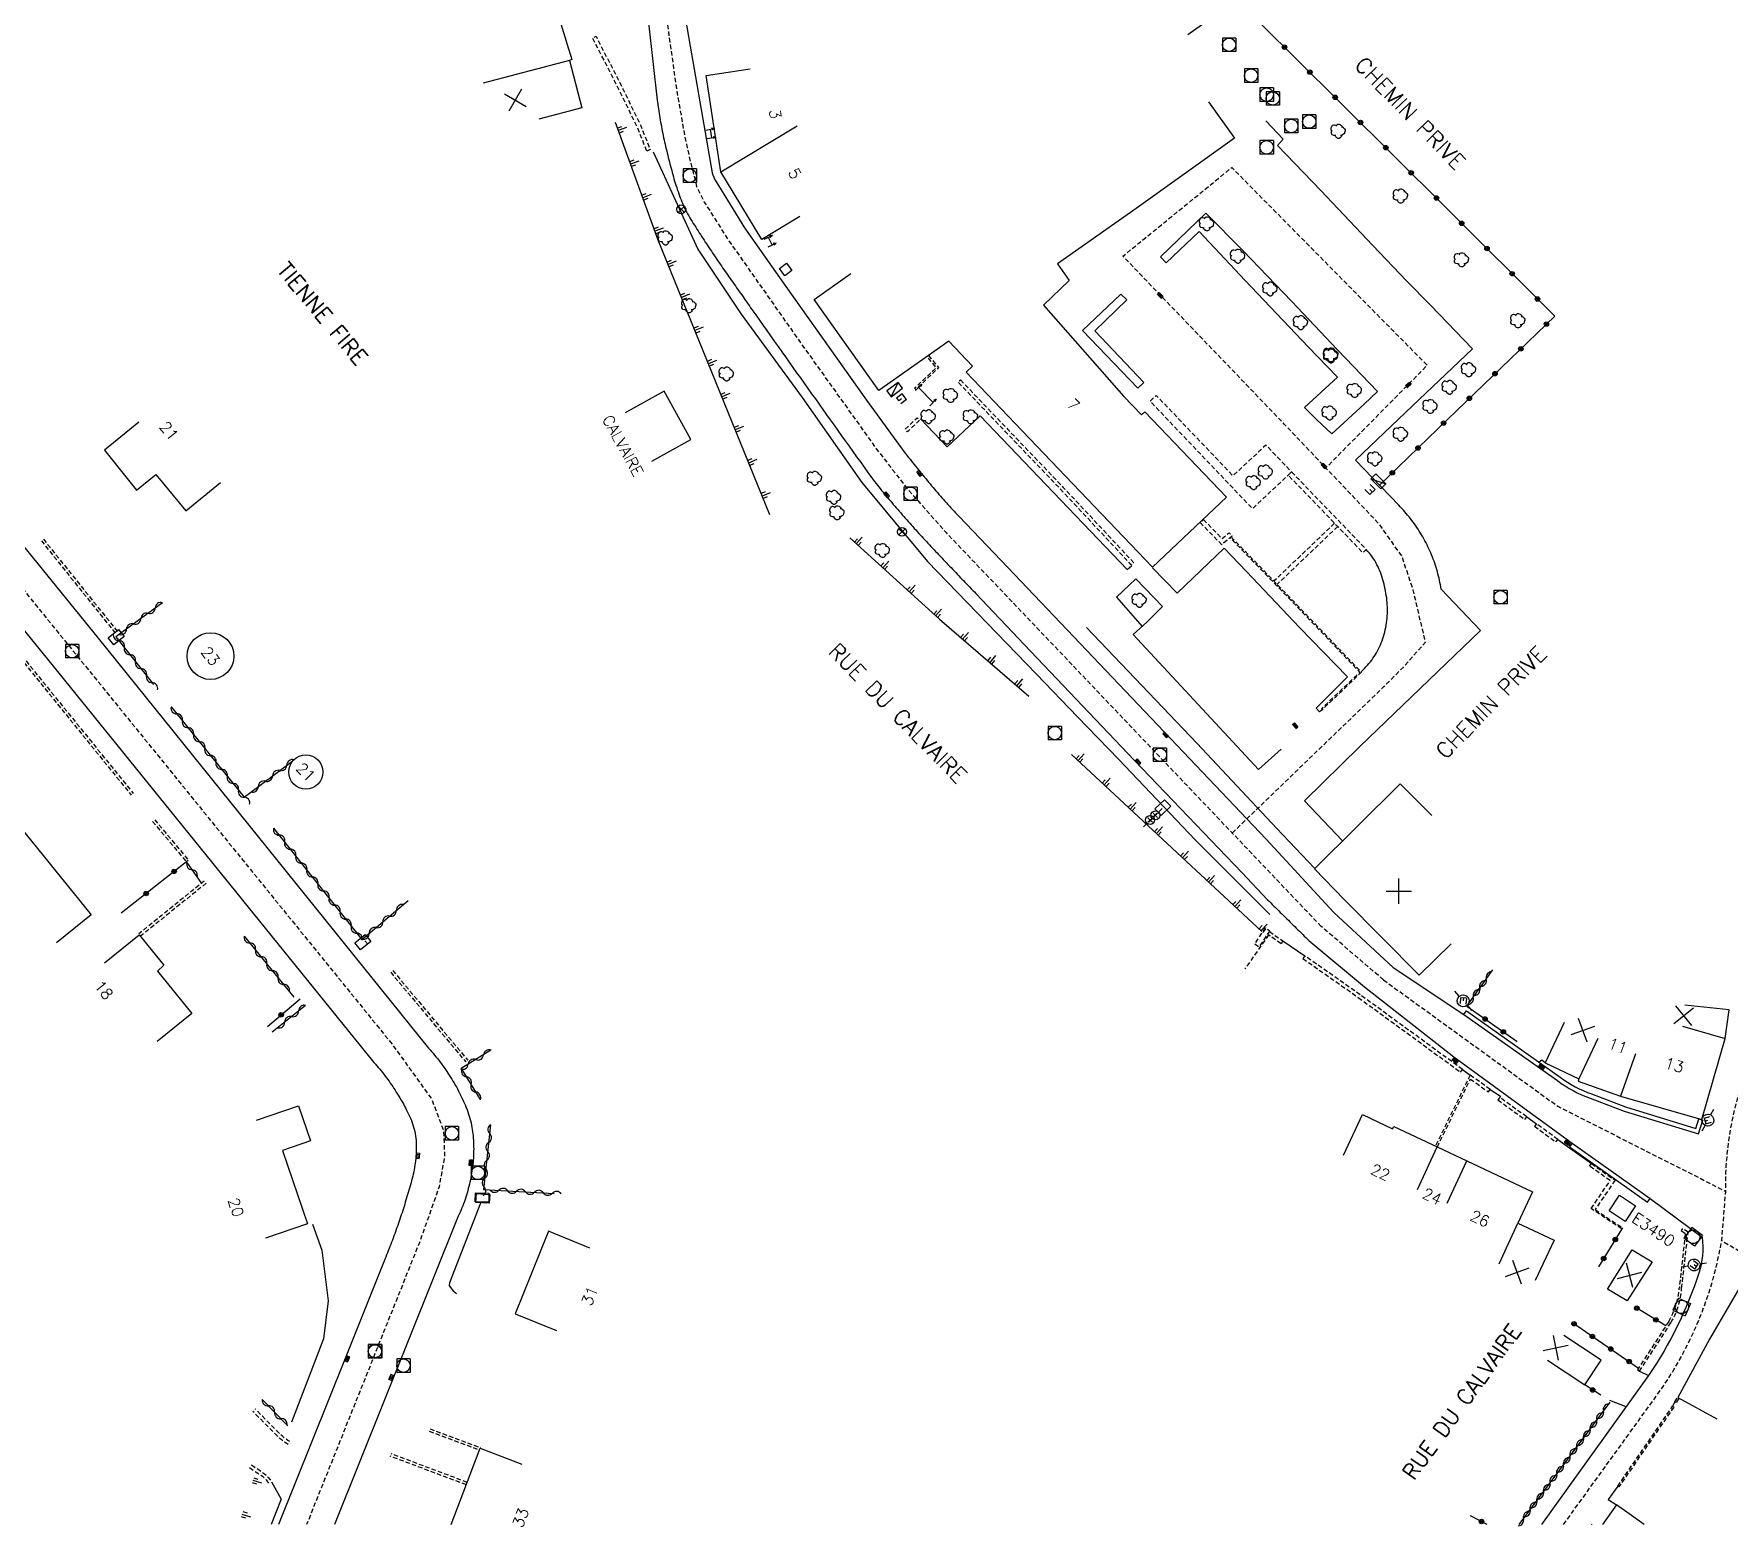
# Model space of a CAD drawing. Header units: millimetres. Extents: x 151000 to 152000, y 111999 to 113000.
# Drawn here: x 151303.3 to 151493.3, y 111999.7 to 112167 of the extents above; entities that cross this region are included whole.
import ezdxf
from ezdxf.enums import TextEntityAlignment as Align

# ---------------------------------------------------------------- set-up
doc = ezdxf.new("R2010")
doc.units = ezdxf.units.MM
doc.linetypes.add('DASHED', pattern=[0.75, 0.5, -0.25])
doc.layers.get('0').update_dxf_attribs({"linetype": 'CONTINUOUS'})
for name, color, linetype in [('W0001', 6, 'DASHED'), ('W0008', 7, 'CONTINUOUS'), ('W0017', 7, 'CONTINUOUS'), ('W0100', 7, 'CONTINUOUS'), ('W0105', 7, 'CONTINUOUS'), ('W0112', 1, 'DASHED'), ('W0211', 2, 'CONTINUOUS'), ('W0300', 7, 'CONTINUOUS'), ('W0310', 3, 'CONTINUOUS'), ('W0322', 7, 'CONTINUOUS'), ('W0334', 7, 'CONTINUOUS'), ('W0400', 7, 'CONTINUOUS'), ('W0420', 7, 'CONTINUOUS'), ('W0430', 7, 'CONTINUOUS'), ('W0432', 7, 'CONTINUOUS'), ('W0454', 7, 'CONTINUOUS'), ('W0469', 7, 'CONTINUOUS'), ('W0471', 7, 'CONTINUOUS'), ('W0984', 7, 'CONTINUOUS'), ('W0989', 7, 'CONTINUOUS'), ('W0991', 7, 'CONTINUOUS'), ('W1102', 7, 'CONTINUOUS'), ('W1471', 7, 'CONTINUOUS')]:
    doc.layers.add(name, color=color, linetype=linetype)
doc.styles.get("Standard").update_dxf_attribs({"font": 'romans.shx', "width": 0.85})

# ---------------------------------------------------------------- blocks, each defined once
blk = doc.blocks.new('T400')
for p, q in [((-0.15, 0.3), (0.15, 0.3)), ((-0.15, -0.25), (-0.15, 0.3)), ((-0.15, 0.15), (0.15, 0.15)), ((-0.15, 0), (0.15, 0)), ((0.15, 0.3), (0.15, -0.25)), ((-0.15, -0.15), (0.15, -0.15)), ((-0.15, -0.25), (-0.15, -0.3)), ((-0.15, -0.3), (0.15, -0.3)), ((0.15, -0.3), (0.15, -0.25))]:
    blk.add_line(p, q)
blk = doc.blocks.new('T471')
for p, q in [((-0.333334, 0.333334), (-0.333334, -0.333334)), ((-0.333334, 0.333334), (0.333334, 0.333334)), ((-0.333334, 0), (0, 0)), ((0.500001, 0.500001), (1.000002, 1.000002)), ((-0.500001, -0.500001), (-1.000002, -1.000002)), ((-0.333334, -0.333334), (0.333334, -0.333334))]:
    blk.add_line(p, q)
blk.add_ellipse((0, 0), major_axis=(0.471405, 0.471405), ratio=1, start_param=5.4977871438, end_param=11.780972451)
blk = doc.blocks.new('T420')
for p, q in [((0.75, 0.75), (-0.75, 0.75)), ((-0.75, 0.75), (-0.75, -0.75)), ((0.75, 0.75), (0.75, -0.75)), ((0.75, -0.75), (-0.75, -0.75))]:
    blk.add_line(p, q)
blk.add_ellipse((0, 0), major_axis=(-0.53, 0.53), ratio=1, start_param=3.926991, end_param=10.210176)
blk = doc.blocks.new('t322o')
at = {"color": 0, "linetype": 'Continuous'}
for radius in [0.25, 0.15]:
    blk.add_circle((0, 0), radius, dxfattribs=at)
blk = doc.blocks.new('t310o')
at = {"color": 0, "linetype": 'Continuous'}
for centre, start, end in [((-0.5, 0.38), 216.8699, 323.1304), ((0.5, -0.37), 36.8699, 143.1303)]:
    blk.add_arc(centre, 0.625, start, end, dxfattribs=at)
blk = doc.blocks.new('t991o')
at = {"color": 0, "linetype": 'Continuous'}
for p, q in [((-1, 1), (1, -1)), ((-1, -1), (1, 1))]:
    blk.add_line(p, q, dxfattribs=at)
blk = doc.blocks.new('t211o')
at = {"color": 0, "linetype": 'Continuous'}
for p, q in [((-0.29, 0.5), (-0.29, 0)), ((0, 1), (0, 0)), ((0.29, 0.5), (0.29, 0))]:
    blk.add_line(p, q, dxfattribs=at)
blk = doc.blocks.new('T469')
at = {"color": 0, "linetype": 'Continuous', "flags": 128}
for points in [[(-0.35, 0.35), (0.35, -0.35)], [(-0.35, -0.35), (0.35, 0.35)]]:
    blk.add_lwpolyline(points, dxfattribs=at)
at = {"color": 0, "linetype": 'Continuous'}
blk.add_circle((0, 0), 0.5, dxfattribs=at)
blk = doc.blocks.new('T300')
for p, q in [((-0.8, 0.51), (-0.86, 0.34)), ((-0.86, 0.34), (-0.86, 0.17)), ((-0.86, 0.17), (-0.74, 0.06)), ((-0.69, 0.63), (-0.8, 0.51)), ((-0.8, -0.06), (-0.74, 0.06)), ((-0.74, 0.06), (-0.69, 0.11)), ((-0.57, 0.69), (-0.69, 0.63)), ((-0.46, 0.69), (-0.57, 0.69)), ((-0.29, 0.63), (-0.46, 0.69)), ((-0.29, 0.63), (-0.17, 0.74)), ((-0.23, 0.57), (-0.29, 0.63)), ((-0.17, 0.74), (-0.06, 0.8)), ((-0.06, 0.8), (0.06, 0.8)), ((0.06, 0.8), (0.23, 0.74)), ((0.23, 0.74), (0.34, 0.63)), ((0.34, 0.63), (0.4, 0.51)), ((0.46, 0.46), (0.34, 0.46)), ((0.4, 0.51), (0.4, 0.46)), ((0.57, 0.4), (0.46, 0.46)), ((0.57, 0.4), (0.69, 0.29)), ((0.69, 0.29), (0.74, 0.17)), ((0.74, 0.06), (0.69, -0.17)), ((0.74, 0.17), (0.74, 0.06)), ((-0.8, -0.17), (-0.8, -0.06)), ((-0.8, -0.23), (-0.8, -0.17)), ((-0.74, -0.34), (-0.8, -0.23)), ((-0.69, -0.4), (-0.74, -0.34)), ((-0.51, -0.46), (-0.69, -0.4)), ((-0.4, -0.46), (-0.51, -0.46)), ((-0.4, -0.46), (-0.34, -0.46)), ((-0.34, -0.46), (-0.34, -0.4)), ((-0.34, -0.51), (-0.34, -0.46)), ((-0.29, -0.63), (-0.34, -0.51)), ((-0.17, -0.74), (-0.29, -0.63)), ((-0.06, -0.8), (-0.17, -0.74)), ((0.06, -0.8), (-0.06, -0.8)), ((0.17, -0.74), (0.06, -0.8)), ((0.23, -0.69), (0.17, -0.74)), ((0.29, -0.46), (0.23, -0.46)), ((0.29, -0.63), (0.23, -0.69)), ((0.46, -0.4), (0.29, -0.46)), ((0.34, -0.51), (0.29, -0.63)), ((0.34, -0.51), (0.34, -0.46)), ((0.57, -0.34), (0.46, -0.4)), ((0.63, -0.29), (0.57, -0.34)), ((0.69, -0.17), (0.63, -0.29))]:
    blk.add_line(p, q)
blk = doc.blocks.new('t105o')
for p, q in [((-0.5, 0), (0.5, 0)), ((0.5, 0), (0.2, 0.1)), ((0.5, 0), (0.2, -0.1))]:
    blk.add_line(p, q)
blk = doc.blocks.new('t112o')
at = {"color": 0, "linetype": 'Continuous'}
for p, q in [((-0.5, 0.5), (0.5, 0.5)), ((-0.5, -0.5), (-0.5, 0.5)), ((0.5, 0.5), (0.5, -0.5)), ((0.5, -0.5), (-0.5, -0.5))]:
    blk.add_line(p, q, dxfattribs=at)
blk = doc.blocks.new('T432')
at = {"flags": 128}
for points in [[(-0.4, 2.1), (-0.4, 1.3)], [(-0.39, 2.1), (0.41, 2.1)], [(0.8, 0.8), (-0.8, 0.8)], [(-0.8, 0.8), (-0.8, 0)], [(0.8, 0.8), (-0.8, 0)], [(-0.8, 0), (0.8, 0)], [(-0.4, 1.3), (0.4, 1.3)], [(0, 1.7), (0.4, 1.7)], [(0.4, 1.3), (0.4, 1.7)], [(0.8, 0), (0.8, 0.8)]]:
    blk.add_lwpolyline(points, dxfattribs=at)
blk = doc.blocks.new('T454')
for p, q in [((-0.25, 0.25), (0.25, -0.25)), ((-0.25, -0.25), (0.25, 0.25)), ((0.75, 0.75), (0.375, 0.375)), ((-0.375, -0.375), (-0.75, -0.75))]:
    blk.add_line(p, q)
blk.add_ellipse((0, 0), major_axis=(0.354, 0.354), ratio=1, start_param=5.497787143782138, end_param=11.78097245096172)
blk = doc.blocks.new('T430')
at = {"flags": 128}
for points in [[(-0.4, 2.1), (0.4, 2.1)], [(-0.4, 2.1), (-0.4, 1.3)], [(0.8, 0.8), (-0.8, 0.8)], [(-0.8, 0.8), (-0.8, 0)], [(0.8, 0.8), (-0.8, 0)], [(-0.8, 0), (0.8, 0)], [(-0.4, 1.7), (0, 1.7)], [(-0.4, 1.3), (0.4, 1.3)], [(0.8, 0), (0.8, 0.8)]]:
    blk.add_lwpolyline(points, dxfattribs=at)
blk = doc.blocks.new('T1471')
at = {"color": 0, "linetype": 'Continuous', "flags": 128}
blk.add_lwpolyline([(-0.75, -0.5), (-0.75, 0.5), (0.75, 0.5), (0.75, -0.5), (-0.75, -0.5)], dxfattribs=at)

msp = doc.modelspace()

# ---------------------------------------------------------------- linework, layer by layer
at = {"layer": 'W0001', "flags": 128}
msp.add_lwpolyline([(151474.72, 112000), (151485.89, 112015.45, 0.106589), (151492.46, 112031.87), (151492.9, 112037.32, -0.077893), (151494.46, 112048.51), (151514.55, 112097.37), (151517.48, 112103), (151525.57, 112119.99), (151529, 112126.68), (151534.86, 112136.52), (151536.62, 112139.59), (151538.76, 112144.04), (151540.43, 112150.08), (151542.1, 112159.83), (151542.2, 112164.19), (151541.72, 112168.32), (151538.72, 112181), (151535.66, 112189.05), (151535.16, 112192.61), (151535.79, 112195.74), (151537.6, 112198.36), (151540.47, 112201.48), (151555.47, 112214.72)], format="xyb", dxfattribs=at)
for points in [[(151374.19, 112168.75), (151375.32, 112160.73), (151376.2, 112155.67), (151376.84, 112152.73), (151377.57, 112149.89), (151378.43, 112148.14), (151381.13, 112143.87), (151389.17, 112132.44), (151397.59, 112120.66), (151401.18, 112116.02), (151405.52, 112111.12), (151410.79, 112105.6), (151418.75, 112097.25), (151433.66, 112081.59), (151447.57, 112066.99)], [(151157.33, 112077.85), (151185.41, 112089.93), (151188.23, 112091.38), (151189.86, 112092.9), (151191.22, 112094.85), (151200.29, 112113.61), (151201.29, 112115.5), (151202.58, 112117.09), (151203.8, 112118.33), (151206.03, 112120.35), (151242.8, 112151.84), (151245.65, 112154.01), (151248.06, 112155.49), (151251.39, 112156.81), (151253, 112157.1), (151254.59, 112157.03), (151258.23, 112155.88), (151260.89, 112154.31), (151264.48, 112151.09), (151343.44, 112053.81), (151347.85, 112047.69), (151349.2, 112044.14), (151349.32, 112041.28), (151348.71, 112037.83), (151346.55, 112031.71), (151333.86, 112000)], [(151437.59, 112077.46), (151454.59, 112093.86), (151456.77, 112096.05), (151459.26, 112098.84), (151457.87, 112104.69), (151456.6, 112108.49), (151454.09, 112112.04), (151443.43, 112123.26), (151425.34, 112142.08), (151437.54, 112152.01), (151459.45, 112129.85), (151448.08, 112118.36)], [(151454.54, 112061.01), (151447.57, 112066.99)], [(151454.54, 112061.01), (151474.08, 112046.85), (151492.9, 112037.32)], [(151525.34, 112012.08), (151492.44, 112031.77)]]:
    msp.add_lwpolyline(points, dxfattribs=at)
at = {"layer": 'W0008', "flags": 128}
msp.add_lwpolyline([(151372.16, 112168.21), (151373.14, 112159.57), (151373.17, 112159.32), (151373.21, 112159.07), (151373.24, 112158.82), (151373.28, 112158.57), (151373.32, 112158.32), (151373.36, 112158.07), (151373.4, 112157.82), (151373.44, 112157.58), (151373.49, 112157.33), (151373.53, 112157.08), (151373.58, 112156.83), (151373.62, 112156.58), (151373.67, 112156.33), (151373.72, 112156.09), (151373.77, 112155.84), (151373.82, 112155.59), (151373.87, 112155.34), (151373.93, 112155.1), (151373.98, 112154.85), (151374.04, 112154.61), (151374.09, 112154.36), (151374.15, 112154.11), (151374.21, 112153.87), (151374.27, 112153.62), (151374.33, 112153.38), (151374.39, 112153.13), (151374.45, 112152.89), (151374.52, 112152.65), (151374.58, 112152.41), (151374.64, 112152.17), (151374.7, 112151.93), (151374.77, 112151.69), (151374.83, 112151.45), (151374.9, 112151.21), (151374.97, 112150.97), (151375.03, 112150.73), (151375.1, 112150.5), (151375.18, 112150.26), (151375.25, 112150.02), (151375.33, 112149.79), (151375.4, 112149.55), (151375.48, 112149.32), (151375.57, 112149.08), (151375.65, 112148.85), (151375.74, 112148.62), (151375.83, 112148.39), (151375.92, 112148.16), (151376.02, 112147.93), (151376.12, 112147.7), (151376.22, 112147.47), (151376.33, 112147.25), (151376.45, 112147.03), (151376.56, 112146.81), (151376.68, 112146.6), (151376.81, 112146.38), (151376.93, 112146.17), (151377.06, 112145.96), (151377.19, 112145.75), (151377.33, 112145.54), (151377.46, 112145.33), (151377.59, 112145.12), (151377.73, 112144.92), (151377.86, 112144.71), (151377.99, 112144.5), (151378.13, 112144.29), (151378.26, 112144.08), (151378.4, 112143.87), (151378.53, 112143.66), (151378.67, 112143.46), (151378.81, 112143.25), (151378.94, 112143.04), (151379.08, 112142.83), (151379.22, 112142.63), (151379.36, 112142.42), (151379.5, 112142.22), (151379.64, 112142.01), (151379.78, 112141.8), (151379.92, 112141.6), (151380.06, 112141.39), (151380.2, 112141.19), (151380.34, 112140.99), (151380.48, 112140.78), (151380.62, 112140.58), (151380.76, 112140.37), (151380.91, 112140.17), (151381.05, 112139.97), (151381.19, 112139.76), (151381.33, 112139.56), (151381.48, 112139.36), (151381.62, 112139.15), (151381.76, 112138.95), (151381.91, 112138.75), (151382.05, 112138.54), (151382.19, 112138.34), (151382.34, 112138.14), (151382.48, 112137.93), (151382.62, 112137.73), (151382.77, 112137.53), (151382.91, 112137.32), (151383.05, 112137.12), (151383.2, 112136.92), (151383.34, 112136.71), (151383.48, 112136.51), (151383.62, 112136.31), (151383.77, 112136.1, 0.002342), (151397.18, 112117.27), (151397.21, 112117.23), (151397.36, 112117.03), (151397.51, 112116.83), (151397.67, 112116.63), (151397.82, 112116.43), (151397.98, 112116.23), (151398.14, 112116.04), (151398.3, 112115.84), (151398.46, 112115.64), (151398.62, 112115.44), (151398.79, 112115.25), (151398.95, 112115.05), (151399.11, 112114.86), (151399.28, 112114.66), (151399.44, 112114.47), (151399.61, 112114.27), (151399.77, 112114.08), (151399.94, 112113.88), (151400.11, 112113.69), (151400.27, 112113.5), (151400.44, 112113.31), (151400.61, 112113.11), (151400.77, 112112.92), (151400.94, 112112.73), (151401.11, 112112.54), (151401.28, 112112.35), (151401.45, 112112.16), (151401.62, 112111.97), (151401.78, 112111.78), (151401.95, 112111.59), (151402.12, 112111.41), (151402.29, 112111.22), (151402.46, 112111.03), (151402.63, 112110.85), (151402.8, 112110.67), (151402.97, 112110.48), (151403.14, 112110.3), (151403.32, 112110.11), (151403.49, 112109.93), (151403.66, 112109.75), (151403.83, 112109.56), (151404, 112109.38), (151404.18, 112109.2), (151404.35, 112109.01), (151404.52, 112108.83), (151404.69, 112108.65), (151404.87, 112108.46), (151405.04, 112108.28), (151405.21, 112108.1), (151405.39, 112107.92), (151405.56, 112107.73), (151405.73, 112107.55), (151405.91, 112107.37), (151406.08, 112107.19), (151406.25, 112107), (151406.43, 112106.82), (151406.6, 112106.64), (151406.77, 112106.46), (151406.95, 112106.27), (151407.12, 112106.09), (151407.3, 112105.91), (151407.47, 112105.73), (151407.64, 112105.55), (151407.82, 112105.37), (151407.99, 112105.19), (151408.17, 112105), (151408.34, 112104.82), (151408.52, 112104.64), (151408.69, 112104.46), (151408.87, 112104.28), (151414.29, 112098.59), (151426.65, 112085.59), (151438.67, 112073.04), (151441.54, 112069.99), (151441.54, 112069.99), (151441.72, 112069.81), (151441.9, 112069.63), (151442.08, 112069.46), (151442.26, 112069.28), (151442.44, 112069.1), (151442.62, 112068.92), (151442.8, 112068.75), (151442.98, 112068.57), (151443.16, 112068.39), (151443.34, 112068.22), (151443.52, 112068.04), (151443.7, 112067.86), (151443.88, 112067.68), (151444.06, 112067.51), (151444.24, 112067.33), (151444.42, 112067.15), (151444.59, 112066.98), (151444.77, 112066.8), (151444.95, 112066.62), (151445.13, 112066.45), (151445.31, 112066.27), (151445.49, 112066.09), (151445.67, 112065.91), (151445.85, 112065.74), (151446.03, 112065.56), (151446.18, 112065.41)], format="xyb", dxfattribs=at)
for points in [[(151376.21, 112169.28), (151379.3, 112151.42), (151379.38, 112151.18), (151379.48, 112150.93), (151379.58, 112150.7), (151379.71, 112150.48), (151382.93, 112145.27), (151387.55, 112138.7), (151396.61, 112125.95), (151400.5, 112120.61), (151401.16, 112119.73), (151401.32, 112119.53), (151401.48, 112119.33), (151401.63, 112119.13), (151401.79, 112118.94), (151401.95, 112118.74), (151402.11, 112118.54), (151402.27, 112118.34), (151402.43, 112118.14), (151402.59, 112117.94), (151402.76, 112117.75), (151402.92, 112117.55), (151403.08, 112117.35), (151403.24, 112117.16), (151403.41, 112116.96), (151403.57, 112116.76), (151403.73, 112116.57), (151403.9, 112116.37), (151404.06, 112116.18), (151404.23, 112115.99), (151404.39, 112115.79), (151404.56, 112115.6), (151404.72, 112115.4), (151404.89, 112115.21), (151405.06, 112115.02), (151405.23, 112114.83), (151405.39, 112114.64), (151405.56, 112114.45), (151405.73, 112114.26), (151405.9, 112114.07), (151406.07, 112113.88), (151406.25, 112113.69), (151406.42, 112113.51), (151406.59, 112113.32), (151406.77, 112113.13), (151406.94, 112112.95), (151411.7, 112107.97), (151419.11, 112100.23), (151429.96, 112088.8), (151441.39, 112076.78), (151448.96, 112068.56)], [(151449.92, 112076.64), (151445.69, 112081.07), (151451.91, 112087.15), (151465.42, 112100.15), (151461, 112104.77), (151460.96, 112105.02), (151460.92, 112105.27), (151460.87, 112105.51), (151460.82, 112105.76), (151460.77, 112106), (151460.71, 112106.25), (151460.65, 112106.49), (151460.59, 112106.73), (151460.52, 112106.97), (151460.45, 112107.21), (151460.37, 112107.44), (151460.29, 112107.68), (151460.21, 112107.92), (151460.12, 112108.15), (151460.03, 112108.38), (151459.94, 112108.61), (151459.84, 112108.84), (151459.74, 112109.07), (151459.64, 112109.3), (151459.53, 112109.53), (151459.42, 112109.75), (151459.31, 112109.98), (151459.19, 112110.2), (151459.07, 112110.42), (151458.95, 112110.63), (151458.82, 112110.85), (151458.69, 112111.06), (151458.56, 112111.27), (151458.43, 112111.48), (151458.29, 112111.68), (151458.15, 112111.89), (151458.01, 112112.09), (151457.86, 112112.29), (151457.72, 112112.48), (151457.57, 112112.68), (151457.41, 112112.87), (151457.25, 112113.06), (151457.09, 112113.25), (151456.93, 112113.44), (151456.77, 112113.63), (151456.6, 112113.81), (151456.42, 112113.99), (151456.25, 112114.17), (151454.23, 112116.26), (151451.39, 112119.23), (151457.8, 112125.32), (151464.51, 112131.69), (151459.81, 112136.6), (151457.14, 112139.32), (151453.34, 112143.27), (151447.54, 112149.43), (151442.65, 112154.49), (151443.31, 112155.18), (151441.34, 112157.24)], [(151262.16, 112149.37), (151305.29, 112096.32), (151341.23, 112051.93), (151341.4, 112051.75), (151341.56, 112051.56), (151341.73, 112051.38), (151341.89, 112051.19), (151342.05, 112051.01), (151342.2, 112050.82), (151342.36, 112050.63), (151342.51, 112050.44), (151342.66, 112050.24), (151342.81, 112050.05), (151342.95, 112049.85), (151343.1, 112049.65), (151343.24, 112049.45), (151343.38, 112049.25), (151343.52, 112049.05), (151343.65, 112048.84), (151343.78, 112048.64), (151343.91, 112048.43), (151344.04, 112048.22), (151344.18, 112048), (151344.31, 112047.78), (151344.44, 112047.55), (151344.57, 112047.33), (151344.7, 112047.11), (151344.83, 112046.88), (151344.95, 112046.66), (151345.07, 112046.43), (151345.18, 112046.2), (151345.29, 112045.97), (151345.4, 112045.73), (151345.5, 112045.5), (151345.6, 112045.26), (151345.68, 112045.01), (151345.77, 112044.77), (151345.84, 112044.52), (151345.91, 112044.27), (151345.97, 112044.02), (151346.02, 112043.77), (151346.06, 112043.52), (151346.09, 112043.27), (151346.12, 112043.01), (151346.13, 112042.76), (151346.15, 112042.51), (151346.15, 112042.26), (151346.15, 112042), (151346.14, 112041.75), (151346.13, 112041.5), (151346.11, 112041.24), (151346.09, 112040.99), (151346.06, 112040.74), (151346.03, 112040.49), (151346, 112040.24), (151345.95, 112039.99), (151345.91, 112039.74), (151345.86, 112039.5), (151345.8, 112039.25), (151345.75, 112039.01), (151345.69, 112038.77), (151345.62, 112038.52), (151345.56, 112038.28), (151345.49, 112038.04), (151345.42, 112037.8), (151345.35, 112037.56), (151345.28, 112037.32), (151345.21, 112037.08), (151345.13, 112036.84), (151345.06, 112036.6), (151344.99, 112036.36), (151344.92, 112036.11), (151344.85, 112035.87), (151344.78, 112035.64), (151344.7, 112035.4), (151344.63, 112035.16), (151344.55, 112034.92), (151344.47, 112034.68), (151344.39, 112034.45), (151344.31, 112034.21), (151344.23, 112033.98), (151344.15, 112033.74), (151344.07, 112033.5), (151343.98, 112033.27), (151343.9, 112033.03), (151343.81, 112032.8), (151343.73, 112032.56), (151343.64, 112032.33), (151343.55, 112032.09), (151343.47, 112031.85), (151343.38, 112031.61), (151343.29, 112031.38), (151343.2, 112031.14), (151343.1, 112030.9), (151343.01, 112030.67), (151342.92, 112030.43), (151342.82, 112030.19), (151342.73, 112029.96), (151342.63, 112029.72), (151342.54, 112029.49), (151342.44, 112029.25), (151338.16, 112018.6), (151330.72, 112000)], [(151269.27, 112150.04), (151310.5, 112099.27), (151347.53, 112053.37), (151347.7, 112053.18), (151347.86, 112052.98), (151348.03, 112052.79), (151348.19, 112052.59), (151348.35, 112052.4), (151348.51, 112052.2), (151348.67, 112052), (151348.82, 112051.79), (151348.97, 112051.59), (151349.12, 112051.38), (151349.27, 112051.18), (151349.41, 112050.97), (151349.56, 112050.75), (151349.7, 112050.54), (151349.84, 112050.33), (151349.98, 112050.11), (151350.12, 112049.89), (151350.25, 112049.67), (151350.38, 112049.46), (151350.51, 112049.23), (151350.64, 112049.01), (151350.76, 112048.79), (151350.88, 112048.56), (151351, 112048.33), (151351.12, 112048.1), (151351.23, 112047.87), (151351.33, 112047.64), (151351.44, 112047.4), (151351.54, 112047.17), (151351.65, 112046.93), (151351.74, 112046.7), (151351.84, 112046.46), (151351.93, 112046.22), (151352.01, 112045.98), (151352.09, 112045.73), (151352.16, 112045.49), (151352.23, 112045.24), (151352.29, 112044.99), (151352.34, 112044.73), (151352.38, 112044.49), (151352.42, 112044.25), (151352.45, 112044), (151352.48, 112043.76), (151352.51, 112043.52), (151352.53, 112043.27), (151352.55, 112043.03), (151352.56, 112042.78), (151352.57, 112042.54), (151352.57, 112042.3), (151352.58, 112042.05), (151352.57, 112041.81), (151352.57, 112041.56), (151352.56, 112041.32), (151352.55, 112041.07), (151352.53, 112040.83), (151352.51, 112040.58), (151352.48, 112040.34), (151352.46, 112040.09), (151352.43, 112039.85), (151352.39, 112039.6), (151352.35, 112039.35), (151352.31, 112039.1), (151352.26, 112038.85), (151352.21, 112038.6), (151352.16, 112038.35), (151352.1, 112038.11), (151352.05, 112037.86), (151351.98, 112037.62), (151351.92, 112037.37), (151351.85, 112037.13), (151351.77, 112036.89), (151351.7, 112036.65), (151351.62, 112036.41), (151351.54, 112036.17), (151351.45, 112035.93), (151351.36, 112035.7), (151351.27, 112035.46), (151351.17, 112035.23), (151351.07, 112035), (151350.97, 112034.76), (151350.86, 112034.53), (151336.98, 112000)], [(151402.67, 112123.87), (151405.65, 112120.72), (151409.36, 112124.21), (151415.1, 112118.19), (151425.83, 112106.98), (151426.33, 112107.44)], [(151447.69, 112091.26), (151447.39, 112091.02), (151447, 112091.45), (151450.52, 112094.94), (151445.18, 112100.45), (151439.2, 112106.77), (151436.69, 112109.36), (151431.41, 112104.32), (151428.67, 112107.16)], [(151452.05, 112095.52), (151452.23, 112095.7), (151452.41, 112095.88), (151452.58, 112096.06), (151452.75, 112096.25), (151452.91, 112096.44), (151453.07, 112096.63), (151453.22, 112096.83), (151453.36, 112097.03), (151453.5, 112097.24), (151453.63, 112097.44), (151453.76, 112097.66), (151453.88, 112097.87), (151453.99, 112098.09), (151454.1, 112098.31), (151454.2, 112098.54), (151454.3, 112098.77), (151454.39, 112099), (151454.47, 112099.24), (151454.55, 112099.48), (151454.62, 112099.72), (151454.69, 112099.97), (151454.75, 112100.23), (151454.81, 112100.48), (151454.85, 112100.74), (151454.89, 112101), (151454.92, 112101.25), (151454.95, 112101.51), (151454.97, 112101.77), (151454.98, 112102.02), (151454.99, 112102.28), (151454.99, 112102.53), (151454.98, 112102.79), (151454.97, 112103.04), (151454.95, 112103.3), (151454.93, 112103.55), (151454.9, 112103.81), (151454.86, 112104.06), (151454.82, 112104.32), (151454.78, 112104.57), (151454.73, 112104.82), (151454.67, 112105.08), (151454.61, 112105.33), (151454.55, 112105.58), (151454.48, 112105.83), (151454.41, 112106.09), (151454.33, 112106.34), (151454.24, 112106.58), (151454.14, 112106.82), (151454.04, 112107.06), (151453.93, 112107.29), (151453.81, 112107.52), (151453.69, 112107.75), (151453.56, 112107.97), (151453.42, 112108.19), (151453.27, 112108.4), (151453.12, 112108.61), (151452.96, 112108.81), (151452.79, 112109.01), (151452.62, 112109.21)]]:
    msp.add_lwpolyline(points, dxfattribs=at)
msp.add_lwpolyline([(151427.03, 112127.29), (151420.82, 112133.74), (151425.11, 112137.83), (151425.78, 112137.18), (151422.2, 112133.72), (151427.7, 112127.92), (151427.7, 112127.92), (151427.7, 112127.92)], close=True, dxfattribs=at)
at = {"layer": 'W0008'}
for points in [[(151448.96, 112068.56), (151455.62, 112062.39), (151463.54, 112057.14), (151474.04, 112049.72, 0.075993), (151477.7, 112047.76), (151481.51, 112046.32), (151489.85, 112043.75), (151490.35, 112045.29)], [(151446.18, 112065.41), (151452.42, 112060.22), (151462.41, 112052.38), (151475.68, 112042.73), (151484.42, 112036.51), (151490.25, 112032.18, -0.113049), (151489.88, 112028.14, -0.069914), (151484.25, 112016.68), (151472.24, 112000)]]:
    msp.add_lwpolyline(points, format="xyb", dxfattribs=at)
at = {"layer": 'W0017', "flags": 128}
msp.add_lwpolyline([(151448.75, 112122.16), (151452.39, 112125.51), (151453.86, 112126.92), (151449.39, 112131.58), (151444.23, 112137.04), (151438.81, 112142.66), (151434.65, 112146.9), (151429.54, 112142.01), (151430.18, 112141.35), (151433.88, 112144.83), (151439.03, 112139.36), (151446.11, 112131.94), (151449.39, 112128.52), (151445.7, 112125.12), (151447.02, 112123.79)], close=True, dxfattribs=at)
for points in [[(151443.08, 112086.87), (151440.53, 112084.57), (151440.53, 112084.57), (151426.48, 112099.71), (151428.03, 112101.07), (151429.79, 112102.84), (151426.79, 112105.93), (151424.62, 112103.87), (151427.51, 112100.61)], [(151421.27, 112100.47), (151421.27, 112100.47), (151421.27, 112100.47), (151433.65, 112087.49), (151442.57, 112078.02), (151446.82, 112073.54), (151446.8, 112073.57)], [(151353.36, 112036.01), (151349.86, 112027.06), (151349.85, 112026.77), (151349.97, 112026.55), (151350.13, 112026.36), (151350.3, 112026.18), (151350.48, 112026.02), (151350.67, 112025.86)]]:
    msp.add_lwpolyline(points, dxfattribs=at)
at = {"layer": 'W0100'}
for points in [[(151356.08, 112174.24), (151360.59, 112176.4), (151363.76, 112169.75), (151363.66, 112168.68), (151362.39, 112167.98), (151363.06, 112165.81)], [(151450.19, 112069.96), (151458.56, 112061.54), (151462.11, 112065.06)], [(151490.23, 112045.36), (151492.85, 112054.44), (151493.27, 112057.64), (151488.3, 112058.18)], [(151474.8, 112056.25), (151472.65, 112051.73), (151476.43, 112049.93), (151476.37, 112049.68), (151481.11, 112048), (151490.23, 112045.36)], [(151450.07, 112041.38), (151452.19, 112045.91), (151455.57, 112044.32), (151455.69, 112044.58), (151460.57, 112042.29), (151463.9, 112040.74), (151471.26, 112037.27), (151469.61, 112033.76), (151473.68, 112031.84), (151471.56, 112027.32)], [(151501.03, 112016.69), (151503.63, 112020.96), (151501.72, 112022.12), (151494.47, 112026.58), (151491.09, 112020.77), (151487.52, 112014.23), (151491.91, 112011.83)], [(151472.92, 112018.4), (151477.09, 112015.64), (151478.93, 112018.42), (151474.76, 112021.18)], [(151483.76, 112000), (151480.67, 112002.2), (151479.1, 112000)]]:
    msp.add_lwpolyline(points, dxfattribs=at)
at = {"layer": 'W0100', "flags": 128}
for points in [[(151363.06, 112165.81), (151363.57, 112164.11), (151363.31, 112164), (151364.71, 112158.69), (151359.88, 112157.41)], [(151389.14, 112146.51), (151384.86, 112143.93), (151380.28, 112151.53), (151378.63, 112162.33), (151383.57, 112163.08)], [(151434.94, 112159.37), (151437.85, 112155.3), (151426.82, 112147.41), (151418.01, 112141.21), (151419.3, 112139.34), (151416.43, 112136.6), (151425.45, 112126.35), (151427.41, 112124.29), (151427.81, 112124.66), (151436.94, 112115.07), (151428.67, 112107.23), (151414.06, 112122.5), (151407.78, 112129.07), (151408.5, 112129.76), (151405.82, 112132.56), (151397.98, 112127.02), (151390.75, 112137.24), (151394.84, 112140.12)], [(151379.07, 112156.29), (151379.22, 112155.33)], [(151385.6, 112144.19), (151386.02, 112143.33)], [(151372.55, 112119.13), (151376.93, 112121.55), (151373.94, 112126.95), (151369.57, 112124.53)], [(151404.06, 112125.69), (151402.44, 112127.37)], [(151315.07, 112123.48), (151311.19, 112120.34), (151314.8, 112115.87), (151316.97, 112117.64), (151320.32, 112113.55), (151324.19, 112116.72)], [(151450.19, 112069.96), (151446.8, 112073.43), (151456.43, 112082.97), (151459.95, 112079.42)], [(151296.49, 112076.71), (151300.37, 112079.85), (151309.71, 112068.31), (151305.82, 112065.16)], [(151311.22, 112062.92), (151315.11, 112066.07), (151317.87, 112062.66), (151317.13, 112062), (151321, 112057.25), (151317.12, 112054.09)], [(151328.23, 112045.29), (151332.96, 112046.89), (151334.29, 112042.98), (151331.15, 112041.9), (151333.97, 112033.68), (151329.24, 112032.06)], [(151365.59, 112030.97), (151360.96, 112032.85), (151357.22, 112023.61), (151361.85, 112021.73)], [(151350.07, 112000), (151353.31, 112008.54), (151357.98, 112006.76)]]:
    msp.add_lwpolyline(points, dxfattribs=at)
at = {"layer": 'W0100'}
for points in [[(151482.79, 112035.68), (151481.63, 112033.93), (151479.83, 112035.14), (151481, 112036.89)], [(151482.43, 112030.77), (151484.65, 112029.42), (151481.86, 112025.04), (151479.64, 112026.38)]]:
    msp.add_lwpolyline(points, close=True, dxfattribs=at)
at = {"layer": 'W0112', "flags": 128}
for points in [[(151371.98, 112153.86), (151370.93, 112156.51), (151368.57, 112161.35), (151365.91, 112166.51), (151366.29, 112166.71), (151368.95, 112161.54), (151371.31, 112156.68), (151372.37, 112154.02)], [(151407.13, 112128.22), (151412.45, 112122.66), (151418.62, 112116.22), (151426.55, 112107.74), (151426.28, 112107.49), (151418.35, 112115.97), (151412.19, 112122.41), (151406.87, 112127.97)], [(151400.94, 112122.7), (151402.29, 112123.98), (151402.56, 112123.7), (151401.21, 112122.42)], [(151434.36, 112112.58), (151436.45, 112110.44), (151437.25, 112111.1), (151437.57, 112110.72), (151436.42, 112109.76), (151434, 112112.23)], [(151441.8, 112066.52), (151440.6, 112064.69), (151440.11, 112065.02), (151441.31, 112066.84)]]:
    msp.add_lwpolyline(points, close=True, dxfattribs=at)
for points in [[(151403.54, 112130.95), (151404.69, 112129.59), (151402.13, 112127.14), (151402, 112127.28), (151404.43, 112129.6), (151403.38, 112130.84)], [(151444.25, 112117.91), (151452.62, 112109.22), (151452.24, 112108.86), (151443.87, 112117.55), (151444.25, 112117.91), (151441.37, 112120.91), (151437.67, 112117.48), (151429.08, 112126.48), (151428.38, 112125.84), (151439.86, 112113.8), (151444.25, 112117.91)], [(151449.06, 112112.16), (151442.27, 112105.68)], [(151449.41, 112111.79), (151442.62, 112105.32)], [(151291.79, 112109.37), (151314.2, 112081.71)], [(151292.03, 112109.56), (151314.43, 112081.9)], [(151304.13, 112110.19), (151312.55, 112099.69)], [(151304.36, 112110.38), (151312.79, 112099.87)], [(151437.46, 112110.63), (151444.39, 112103.49), (151452.07, 112095.47), (151447.69, 112091.29), (151447.6, 112091.39), (151451.89, 112095.47), (151444.3, 112103.4), (151437.36, 112110.54)], [(151316.83, 112078.95), (151320.54, 112074.51)], [(151316.6, 112078.75), (151320.31, 112074.32)], [(151322.39, 112072.08), (151315.04, 112066.15)], [(151322.6, 112071.83), (151315.25, 112065.9)], [(151340.39, 112065.37), (151340.88, 112064.86)], [(151343.28, 112061.86), (151351.69, 112051.82)], [(151343.51, 112062.06), (151351.92, 112052.01)], [(151331.8, 112008.96), (151331.55, 112009.1), (151331.32, 112009.26), (151331.1, 112009.43), (151330.89, 112009.61), (151330.69, 112009.79), (151330.5, 112009.99), (151327.83, 112012.67)], [(151347.6, 112010.46), (151353.23, 112008.35)], [(151347.69, 112010.72), (151353.33, 112008.6)], [(151327.68, 112006.68), (151329.14, 112005.69), (151329.6, 112005.24), (151329.88, 112004.85)], [(151351.76, 112004.45), (151343.22, 112007.65)], [(151351.86, 112004.72), (151343.32, 112007.92)], [(151327.47, 112006.37), (151328.9, 112005.4), (151329.31, 112005), (151329.57, 112004.63)]]:
    msp.add_lwpolyline(points, dxfattribs=at)
at = {"layer": 'W0112'}
for points in [[(151441.76, 112066.42), (151443.28, 112065.37), (151443.07, 112065.06), (151441.67, 112066.04), (151439.02, 112062.24)], [(151460.58, 112042.29), (151464.28, 112049.9), (151466.31, 112048.45), (151466.51, 112048.74), (151464.25, 112050.35), (151460.37, 112042.39)], [(151487.65, 112014.14), (151487.34, 112013.64), (151487.21, 112013.73), (151487.52, 112014.23)]]:
    msp.add_lwpolyline(points, dxfattribs=at)
for points in [[(151463.4, 112050.97), (151451.94, 112059.34), (151445.72, 112063.7), (151445.51, 112063.4), (151451.72, 112059.04), (151463.19, 112050.67)], [(151470.59, 112045.66), (151467.58, 112047.84), (151467.37, 112047.56), (151470.39, 112045.38)], [(151474.07, 112043.13), (151471.68, 112044.89), (151471.47, 112044.61), (151473.86, 112042.85)], [(151481.25, 112033.11), (151477.82, 112035.39), (151479.94, 112038.52), (151477.64, 112040.15), (151477.84, 112040.44), (151480.49, 112038.56), (151478.26, 112035.27), (151481.33, 112033.22)], [(151487.08, 112013.16), (151480.92, 112004.21), (151480.79, 112004.29), (151486.95, 112013.25)]]:
    msp.add_lwpolyline(points, close=True, dxfattribs=at)
msp.add_lwpolyline([(151483.24, 112017.17), (151486.75, 112022.59, 0.113712), (151487.96, 112026.45), (151488.67, 112032.74), (151488.07, 112033.16), (151487.91, 112032.93), (151488.37, 112032.61), (151487.68, 112026.47, -0.113669), (151486.51, 112022.74), (151483, 112017.32)], format="xyb", close=True, dxfattribs=at)
at = {"layer": 'W0112', "flags": 128}
msp.add_lwpolyline([(151331.98, 112009.29), (151331.75, 112009.42), (151331.54, 112009.56), (151331.34, 112009.72), (151331.14, 112009.89), (151330.95, 112010.06), (151330.76, 112010.25, 0.000072), (151330.76, 112010.25), (151328.1, 112012.93)], format="xyb", dxfattribs=at)
at = {"layer": 'W0211', "flags": 128}
for points in [[(151368.44, 112157.08), (151373.23, 112143.91), (151385.74, 112113.14)], [(151372.68, 112153.76), (151377.7, 112142.85), (151382.55, 112135.58), (151389.38, 112126.26), (151396.1, 112116.74), (151403.43, 112107.86), (151415.66, 112095.25), (151420.25, 112090.49), (151424.85, 112085.73), (151433.46, 112076.66), (151441.82, 112068.33)], [(151394.72, 112110.53), (151404.77, 112101.42), (151414.81, 112092.8)], [(151419.58, 112086.27), (151432.98, 112073.78), (151440.91, 112066.44)], [(151329.94, 112004.77), (151331.02, 112002.85), (151329.89, 112000)]]:
    msp.add_lwpolyline(points, dxfattribs=at)
at = {"layer": 'W0310', "flags": 128}
for points in [[(151317.7, 112103.26), (151312.49, 112099.43), (151316.68, 112094.11)], [(151318.67, 112091.58), (151326.85, 112081.47), (151332.19, 112085.47)], [(151330.16, 112078), (151340.04, 112065.52), (151345.23, 112069.89)], [(151320.44, 112074.15), (151321.99, 112071.93)], [(151326.86, 112065.92), (151332.44, 112059.08)], [(151333.74, 112058.15), (151330, 112055.14)], [(151354.52, 112053.13), (151351.19, 112051.09), (151353.31, 112047.62)], [(151354.48, 112044.78), (151353.69, 112037.53), (151361.59, 112037.08)], [(151328.88, 112014.01), (151331.75, 112011.05)]]:
    msp.add_lwpolyline(points, dxfattribs=at)
at = {"layer": 'W0310'}
for points in [[(151463.88, 112058.06), (151466.8, 112062.13)], [(151469.74, 112000), (151479.95, 112013.7)]]:
    msp.add_lwpolyline(points, dxfattribs=at)
at = {"layer": 'W0322', "flags": 128}
for points in [[(151454.09, 112116.42), (151462.77, 112124.81), (151473.73, 112135.36), (151461.35, 112147.72), (151444.47, 112164.5), (151438.11, 112170.75), (151432.6, 112166.89)], [(151320.58, 112074.4), (151313.07, 112068.47)], [(151329.47, 112055.8), (151333.13, 112058.87)], [(151334.52, 112033.65), (151335.58, 112030.72), (151336.26, 112025.04), (151335.76, 112020.81), (151332.16, 112011.47)]]:
    msp.add_lwpolyline(points, dxfattribs=at)
at = {"layer": 'W0322'}
for points in [[(151463.88, 112058.06), (151469.52, 112054.1)], [(151481.25, 112033.11), (151478.63, 112028.85)], [(151486.2, 112022.25), (151482.93, 112024.23)], [(151475.71, 112022.61), (151483.13, 112017.52)], [(151478.9, 112014.49), (151477.09, 112015.64)], [(151466.18, 112000), (151464.31, 112000.98)]]:
    msp.add_lwpolyline(points, dxfattribs=at)
at = {"layer": 'W0334'}
for points in [[(151443.28, 112065.37), (151445.72, 112063.7)], [(151463.4, 112050.97), (151464.25, 112050.35)], [(151472.65, 112051.73), (151472.3, 112052.02), (151471.99, 112051.78)], [(151466.51, 112048.74), (151467.65, 112047.98), (151467.58, 112047.84)], [(151470.59, 112045.66), (151471.68, 112044.89)], [(151474.07, 112043.13), (151477.84, 112040.44)], [(151483.24, 112017.17), (151484.25, 112016.68)], [(151481.73, 112013.17), (151479.9, 112013.9)], [(151487.21, 112013.73), (151486.95, 112013.25)], [(151480.79, 112004.29), (151479.74, 112002.79), (151480.67, 112002.2)], [(151477.9, 112000), (151477.86, 112000.03), (151477.84, 112000)]]:
    msp.add_lwpolyline(points, dxfattribs=at)
at = {"layer": 'W0334', "flags": 128}
msp.add_lwpolyline([(151463.54, 112057.14), (151463.83, 112057.55), (151474.33, 112050.12, 0.076226), (151477.87, 112048.23), (151481.67, 112046.79), (151489.53, 112044.37), (151489.87, 112045.44), (151490.35, 112045.29)], format="xyb", dxfattribs=at)
msp.add_lwpolyline([(151475.68, 112042.73), (151475.39, 112042.32), (151475.39, 112042.32), (151484.12, 112036.11), (151484.42, 112036.51)], dxfattribs=at)
at = {"layer": 'W1102'}
for p, q in [((151478.58, 112054.45), (151476.43, 112049.93)), ((151488.04, 112055.82), (151492.85, 112054.44)), ((151482.79, 112052.73), (151481.11, 112048)), ((151458.34, 112037.53), (151460.57, 112042.29)), ((151461.68, 112035.98), (151463.9, 112040.74)), ((151467.49, 112029.21), (151469.61, 112033.76))]:
    msp.add_line(p, q, dxfattribs=at)
at = {"layer": 'W1102', "flags": 128}
for points in [[(151363.31, 112164), (151353.64, 112161.45)], [(151380.28, 112151.53), (151388.85, 112156.69)]]:
    msp.add_lwpolyline(points, dxfattribs=at)
at = {"layer": 'W1102'}
for centre, radius in [((151323.09, 112097.28), 2.62), ((151333.77, 112084.29), 1.92)]:
    msp.add_circle(centre, radius, dxfattribs=at)

# ---------------------------------------------------------------- block references
at = {"layer": 'W0105'}
for p, rotation in [((151379.07, 112156.29), 9.555663889455882), ((151379.22, 112155.33), 9.070235519059704), ((151385.6, 112144.19), 25.36816747681986), ((151386.02, 112143.33), 25.47313239713915), ((151402.44, 112127.37), 44.33687190142457), ((151404.06, 112125.69), 45.9398864825058)]:
    msp.add_blockref('t105o', p, dxfattribs=dict(at, rotation=rotation))
at = {"layer": 'W0112', "rotation": 216.4745821729105}
msp.add_blockref('t112o', (151387.54, 112140.58), dxfattribs=at)
at = {"layer": 'W0211'}
for p, rotation in [((151368.78, 112156.14), 289.9982074520923), ((151370.15, 112152.38), 289.9982074520923), ((151371.52, 112148.63), 289.9982074520923), ((151372.89, 112144.87), 289.9982074520923), ((151374.36, 112141.15), 292.1208678843203), ((151375.86, 112137.44), 292.1208678843203), ((151377.37, 112133.74), 292.1208678843203), ((151378.88, 112130.03), 292.1208678843203), ((151380.38, 112126.33), 292.1208678843203), ((151381.89, 112122.62), 292.1208678843203), ((151383.39, 112118.91), 292.1208678843203), ((151384.9, 112115.21), 292.1208678843203), ((151395.46, 112109.86), 317.8035916668584), ((151398.42, 112107.18), 317.8035916668584), ((151401.38, 112104.49), 317.8035916668584), ((151404.35, 112101.8), 317.8035916668584), ((151407.37, 112099.18), 319.337970818829), ((151410.41, 112096.58), 319.337970818829), ((151413.44, 112093.97), 319.337970818829), ((151420.31, 112085.59), 316.9885225192855), ((151423.24, 112082.86), 316.9885225192855), ((151426.16, 112080.14), 316.9885225192855), ((151429.09, 112077.41), 316.9885225192855), ((151432.01, 112074.68), 316.9885225192855), ((151434.94, 112071.96), 317.2139828377106), ((151437.88, 112069.24), 317.2139828377106), ((151440.81, 112066.52), 317.2139828377106), ((151327.88, 112004.93), 252.0966548624997), ((151326.65, 112001.13), 252.0966548624997)]:
    msp.add_blockref('t211o', p, dxfattribs=dict(at, rotation=rotation))
at = {"layer": 'W0300'}
for p in [(151449.5, 112156.07), (151456.48, 112148.81), (151434.75, 112145.7), (151374.08, 112144.13), (151438.23, 112142.07), (151463.32, 112141.67), (151441.85, 112138.4), (151376.72, 112136.52), (151445.28, 112134.63), (151469.63, 112134.84), (151448.67, 112131.03), (151448.66, 112130.89), (151464.11, 112129.35), (151380.93, 112128.88), (151461.95, 112127.39), (151406.04, 112126.47), (151451.31, 112127.03), (151403.56, 112124.1), (151408.29, 112124.08), (151448.51, 112124.51), (151459.8, 112125.24), (151405.64, 112121.82), (151456.48, 112122.13), (151441.34, 112117.89), (151453.6, 112119.37), (151390.81, 112117.19), (151439.99, 112116.71), (151392.95, 112115.06), (151393.32, 112113.33), (151398.41, 112109.11), (151427.2, 112103.53)]:
    msp.add_blockref('T300', p, dxfattribs=at)
at = {"layer": 'W0310'}
for p, rotation in [((151315.28, 112101.48), 216.3220932687316), ((151316.89, 112102.67), 216.3220932687316), ((151312.82, 112099.01), 308.2072676836103), ((151313.67, 112100.3), 216.3220932687316), ((151314.05, 112097.44), 308.2072676836103), ((151315.29, 112095.87), 308.2072676836103), ((151316.53, 112094.3), 308.2072676836103), ((151319.3, 112090.81), 308.9451273305373), ((151320.56, 112089.25), 308.9451273305373), ((151321.82, 112087.7), 308.9451273305373), ((151323.07, 112086.14), 308.9451273305373), ((151324.33, 112084.59), 308.9451273305373), ((151330.04, 112083.86), 36.9108407918399), ((151331.64, 112085.06), 36.9108407918399), ((151325.59, 112083.03), 308.9451273305373), ((151328.44, 112082.66), 36.9108407918399), ((151326.84, 112081.47), 308.9451273305373), ((151330.78, 112077.22), 308.3690954311016), ((151332.02, 112075.65), 308.3690954311016), ((151333.26, 112074.08), 308.3690954311016), ((151321.01, 112073.33), 304.8626542469052), ((151334.5, 112072.52), 308.3690954311016), ((151335.75, 112070.95), 308.3690954311016), ((151336.99, 112069.38), 308.3690954311016), ((151343.92, 112068.79), 40.1445110537283), ((151338.23, 112067.81), 308.3690954311016), ((151342.4, 112067.5), 40.1445110537283), ((151327.49, 112065.14), 309.2111156199373), ((151339.47, 112066.24), 308.3690954311016), ((151340.87, 112066.22), 40.1445110537283), ((151328.76, 112063.59), 309.2111156199373), ((151330.02, 112062.04), 309.2111156199373), ((151466.07, 112061.11), 54.3378220124614), ((151331.29, 112060.49), 309.2111156199373), ((151464.61, 112059.08), 54.3378220124614), ((151465.34, 112060.09), 54.3378220124614), ((151332.96, 112057.53), 218.7882091748206), ((151331.4, 112056.27), 218.7882091748206), ((151351.96, 112051.56), 211.4474048203598), ((151353.67, 112052.6), 211.4474048203598), ((151351.77, 112050.15), 301.3771482547659), ((151352.81, 112048.44), 301.3771482547659), ((151354.37, 112043.79), 263.8382358872385), ((151354.15, 112041.8), 263.8382358872385), ((151353.94, 112039.81), 263.8382358872385), ((151353.73, 112037.82), 263.8382358872385), ((151355.4, 112037.43), 356.7491746423281), ((151357.39, 112037.32), 356.7491746423281), ((151359.39, 112037.21), 356.7491746423281), ((151361.39, 112037.09), 356.7491746423281), ((151329.57, 112013.29), 314.1627814412145), ((151330.97, 112011.85), 314.1627814412145), ((151478.45, 112011.69), 53.3054422714225), ((151479.2, 112012.69), 53.3054422714225), ((151476.96, 112009.68), 53.3054422714225), ((151477.71, 112010.68), 53.3054422714225), ((151475.46, 112007.68), 53.3054422714225), ((151476.21, 112008.68), 53.3054422714225), ((151473.97, 112005.67), 53.3054422714225), ((151474.72, 112006.67), 53.3054422714225), ((151473.22, 112004.67), 53.3054422714225), ((151471.73, 112002.67), 53.3054422714225), ((151472.48, 112003.67), 53.3054422714225), ((151470.24, 112000.66), 53.3054422714225), ((151470.98, 112001.66), 53.3054422714225)]:
    msp.add_blockref('t310o', p, dxfattribs=dict(at, rotation=rotation))
at = {"layer": 'W0322'}
for p, rotation in [((151443.45, 112165.5), 135.503050192915), ((151446.29, 112162.69), 135.1637880034821), ((151449.13, 112159.87), 135.1637880034821), ((151451.97, 112157.05), 135.1637880034821), ((151454.8, 112154.23), 135.1637880034821), ((151457.64, 112151.41), 135.1637880034821), ((151460.48, 112148.59), 135.1637880034821), ((151463.31, 112145.76), 135.0350937163738), ((151466.14, 112142.94), 135.0350937163738), ((151468.97, 112140.11), 135.0350937163738), ((151471.8, 112137.28), 135.0350937163738), ((151472.81, 112134.47), 43.90635891639808), ((151469.93, 112131.7), 43.90635891639808), ((151467.04, 112128.92), 43.90635891639808), ((151464.16, 112126.15), 43.90635891639808), ((151461.28, 112123.37), 44.02448540451334), ((151458.41, 112120.59), 44.02448540451334), ((151455.53, 112117.81), 44.02448540451334), ((151319.01, 112073.16), 218.3203238617223), ((151315.87, 112070.68), 218.3203238617223), ((151331, 112057.09), 40.03077161336353), ((151465.93, 112056.62), 324.8405168891933), ((151467.97, 112055.18), 324.8405168891933), ((151480.53, 112031.93), 238.461093647977), ((151479.22, 112029.8), 238.461093647977), ((151482.93, 112024.23), 148.71886347299), ((151475.89, 112022.49), 325.547133767685), ((151485.07, 112022.93), 148.71886347299), ((151477.95, 112021.07), 325.547133767685), ((151480.01, 112019.66), 325.547133767685), ((151482.07, 112018.25), 325.547133767685), ((151477.99, 112015.07), 147.646900823643), ((151465.53, 112000.34), 152.322779796898)]:
    msp.add_blockref('t322o', p, dxfattribs=dict(at, rotation=rotation))
at = {"layer": 'W0400'}
for p, rotation in [((151429.52, 112137.68), 44.48058189128774), ((151457.33, 112127.66), 310.2958049692299), ((151447.88, 112118.59), 45.0441462516972), ((151402.54, 112117.73), 219.3004057207603), ((151398.86, 112115.35), 39.59770986777609), ((151430.12, 112088.44), 223.5366673039555), ((151444.65, 112089.49), 41.76497513324166), ((151427.02, 112085.44), 43.76171604864434), ((151462.57, 112051.95), 51.87178572756103), ((151472.28, 112051.27), 54.748386212554), ((151475.12, 112042.75), 234.1692173519964), ((151346.34, 112041.32), 356.1764404305671), ((151352.25, 112040.51), 174.3564667224618), ((151338.41, 112018.57), 338.107212465162), ((151338.42, 112018.55), 338.1072124643735), ((151343.34, 112016.46), 158.1009991916085)]:
    msp.add_blockref('T400', p, dxfattribs=dict(at, rotation=rotation))
at = {"layer": 'W0420'}
for p in [(151437.24, 112165.76), (151439.7, 112162.3), (151441.45, 112160.17), (151442.13, 112159.75), (151444.21, 112156.66), (151446.22, 112157.15), (151441.45, 112154.27), (151376.8, 112151.1), (151401.52, 112115.47), (151467.66, 112103.88), (151307.58, 112097.83), (151417.71, 112088.66), (151429.48, 112086.22), (151350.14, 112043.82), (151353.05, 112039.38), (151341.52, 112019.43), (151341.51, 112019.39), (151344.71, 112017.79)]:
    msp.add_blockref('T420', p, dxfattribs=at)
for p, rotation in [((151489.24, 112032.22), 323.421980964088), ((151487.97, 112024.37), 65.7804514060016)]:
    msp.add_blockref('T420', p, dxfattribs=dict(at, rotation=rotation))
at = {"layer": 'W0430', "rotation": 134.606295957669}
msp.add_blockref('T430', (151454.24, 112117.13), dxfattribs=at)
at = {"layer": 'W0432', "rotation": 217.1237486033652}
msp.add_blockref('T432', (151399.51, 112127.46), dxfattribs=at)
at = {"layer": 'W0454'}
for p in [(151428.39, 112078.92), (151428.98, 112079.44)]:
    msp.add_blockref('T454', p, dxfattribs=at)
at = {"layer": 'W0469'}
for p in [(151375.84, 112147.33), (151400.58, 112111.2)]:
    msp.add_blockref('T469', p, dxfattribs=at)
at = {"layer": 'W0471'}
for p, rotation in [((151463.48, 112058.66), 266.0458347986297), ((151490.9, 112045.29), 16.71445090084842), ((151489.36, 112029.07), 144.851327343779)]:
    msp.add_blockref('T471', p, dxfattribs=dict(at, rotation=rotation))
at = {"layer": 'W0991'}
for p, rotation in [((151357.24, 112159.56), 284.7708914707077), ((151456.25, 112070.96), 44.83693820540661), ((151488.17, 112057), 353.8144108501855), ((151476.89, 112055.36), 64.60804802820466), ((151469.53, 112028.26), 65.04243247328003), ((151482.14, 112027.9), 59.47989935940981), ((151473.84, 112019.79), 326.4532537598784)]:
    msp.add_blockref('t991o', p, dxfattribs=dict(at, rotation=rotation))
at = {"layer": 'W1471'}
for p, rotation in [((151312.52, 112099.41), 218.8938616784985), ((151429.81, 112080.31), 43.76171604568709), ((151340.16, 112065.23), 218.893861678737), ((151353.52, 112036.63), 179.3448498282192), ((151353.61, 112036.53), 176.4861699555077)]:
    msp.add_blockref('T1471', p, dxfattribs=dict(at, rotation=rotation))

# ---------------------------------------------------------------- texts
at = {"layer": 'W0984'}
for s, rotation, p in [('CALVAIRE', 298.9378, (151369.31, 112120.86)), ('E3490', 325.9833, (151484.81, 112033.03))]:
    msp.add_text(s, height=1.25, rotation=rotation, dxfattribs=at).set_placement(p, align=Align.MIDDLE)
at = {"layer": 'W0989'}
for s, rotation, p in [('CHEMIN PRIVE', 314.1632, (151457.54, 112158.09)), ('TIENNE FIRE', 309.9666, (151335.64, 112135.64)), ('RUE DU CALVAIRE', 314.4809, (151400.11, 112090.89)), ('CHEMIN PRIVE', 45.6864, (151466.61, 112092.1)), ('RUE DU CALVAIRE', 54.1558, (151463.32, 112013.76))]:
    msp.add_text(s, height=1.75, rotation=rotation, dxfattribs=at).set_placement(p, align=Align.MIDDLE)
at = {"layer": 'W0991'}
for s, rotation, p in [('3', 278.6855, (151386.38, 112157.99)), ('5', 301.0621, (151388.57, 112151.34)), ('7', 313.7114, (151419.8, 112125.44)), ('21', 308.9752, (151318.44, 112122.51)), ('23', 308.3645, (151323.09, 112097.28)), ('21', 314.9357, (151333.77, 112084.29)), ('18', 309.0395, (151311.12, 112059.87)), ('11', 340.5188, (151480.81, 112053.62)), ('13', 343.8382, (151487.14, 112051.46)), ('22', 335.0424, (151454.2, 112039.46)), ('24', 335.0424, (151460.01, 112036.75)), ('20', 288.9005, (151325.94, 112035.53)), ('26', 335.0424, (151465.36, 112034.26)), ('31', 67.9661, (151365.58, 112025.6)), ('33', 69.2235, (151357.84, 112000.76))]:
    msp.add_text(s, height=1.25, rotation=rotation, dxfattribs=at).set_placement(p, align=Align.MIDDLE)

doc.saveas('drawing.dxf')
